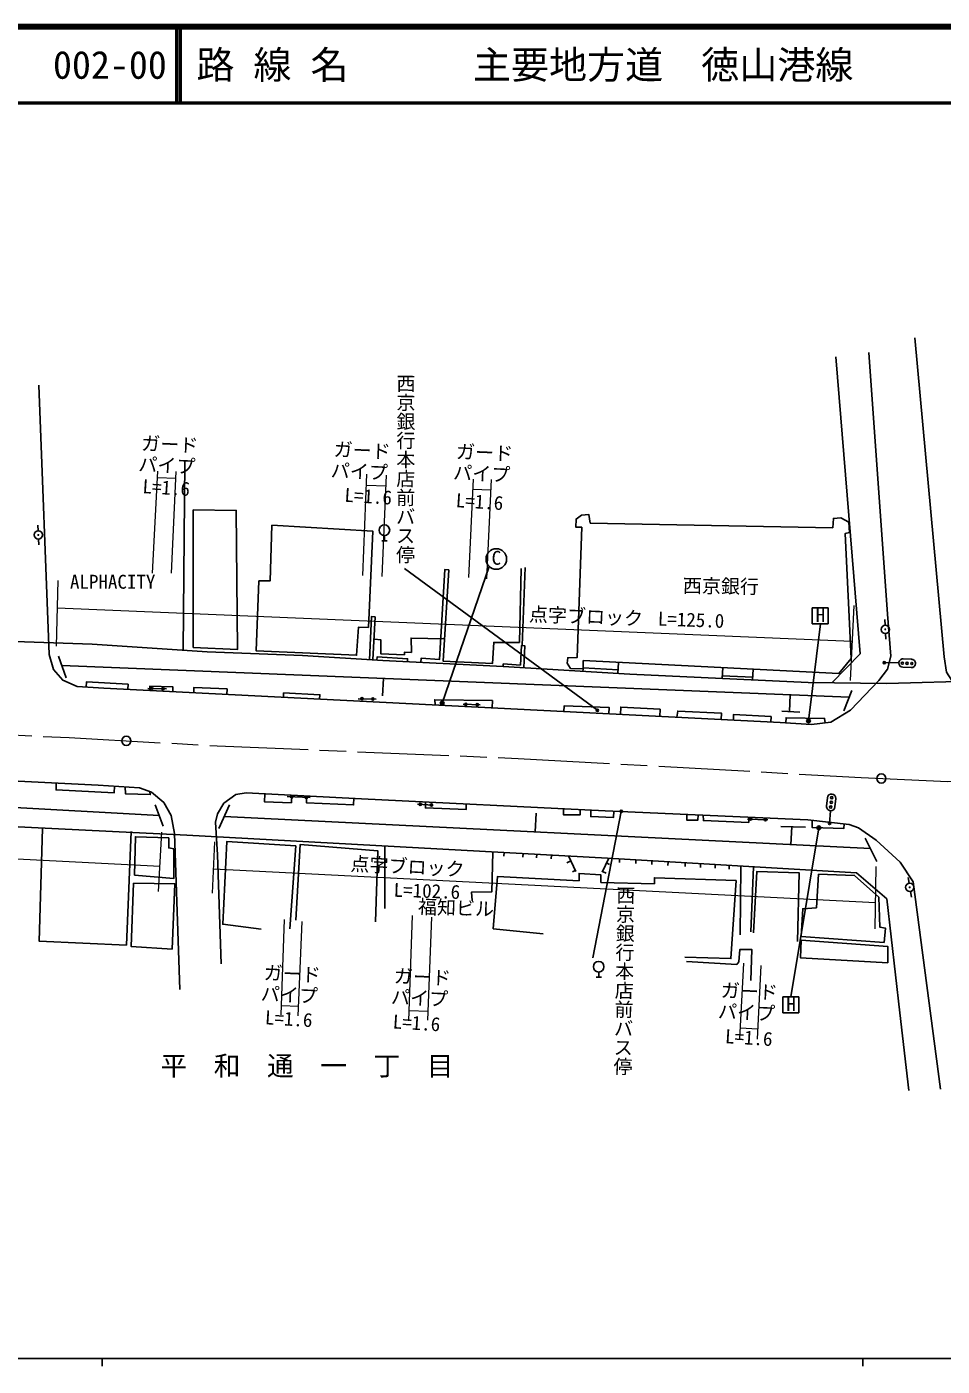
# Model space of a CAD drawing. Units: millimetres at full size, sheet at 1:1000; details may follow other scales. Extents: x 40000 to 680000, y 20000 to 380000.
# Drawn here: x 158076 to 278418, y 204000 to 380000 of the extents above; entities that cross this region are included whole.
import ezdxf
from ezdxf.enums import TextEntityAlignment as Align

# ---------------------------------------------------------------- set-up
doc = ezdxf.new("R2010")
doc.units = ezdxf.units.MM
doc.header["$LTSCALE"] = 1000
doc.linetypes.add('CHAIN', pattern=[18.5, 12, -1.5, 3.5, -1.5])
for name, color, linetype, lineweight in [('M-BGD', 7, 'Continuous', 25), ('M-BGD-EXST', 7, 'Continuous', 25), ('M-BMK', 2, 'CHAIN', 13), ('M-BMK-SRVR', 3, 'Continuous', 25), ('M-STR-HTXT', 7, 'Continuous', 13), ('M-STR-STRC', 7, 'Continuous', 25), ('M-TTL', 2, 'Continuous', 140), ('M-TTL-BAND', 7, 'Continuous', 25), ('M-TTL-LINE', 7, 'Continuous', 50)]:
    doc.layers.add(name, color=color, linetype=linetype, lineweight=lineweight)
doc.layers.add('M-BMK-HTXT', color=7, linetype='Continuous')
doc.layers.add('M-TTL-TXT', color=7, linetype='Continuous')
doc.styles.add('@ＭＳ ゴシック', font='')
doc.styles.add('ＭＳ ゴシック', font='')
doc.styles.get('@ＭＳ ゴシック').set_extended_font_data('@MS Gothic')
doc.styles.get('ＭＳ ゴシック').set_extended_font_data('MS Gothic')

msp = doc.modelspace()

# ---------------------------------------------------------------- hatches: boundary and pattern name
at = {"layer": 'M-BGD'}
h = msp.add_hatch(color=256, dxfattribs=at)
edge = h.paths.add_edge_path()
edge.add_ellipse((159599, 313228), major_axis=(27.1, -42), ratio=1, start_angle=149.93851, end_angle=-30.06149)
h = msp.add_hatch(color=256, dxfattribs=at)
edge = h.paths.add_edge_path()
edge.add_ellipse((270936, 300819), major_axis=(27.1, -42), ratio=1, start_angle=150.86014, end_angle=-29.13986)
msp.add_hatch(color=256, dxfattribs=at).paths.add_polyline_path([(274137, 266974, 0.41421), (274096, 266916, 0.41421)])
at = {"layer": 'M-BGD-EXST'}
for points in [[(212926, 291120, 1), (212426, 291120, 0.41421), (212676, 290870, 0.41421)], [(261082, 288797, 1), (260582, 288797, 0.41421), (260832, 288547, 0.41421)], [(262460, 274753, 1), (261960, 274753, 0.41421), (262210, 274503, 0.41421)]]:
    msp.add_hatch(color=256, dxfattribs=at).paths.add_polyline_path(points)

# ---------------------------------------------------------------- linework, layer by layer
at = {"layer": 'M-BGD'}
for p, q in [((178847, 322843), (178651, 298091)), ((159572, 313778), (159536, 314527)), ((159625, 312679), (159662, 311930)), ((205090, 312448), (204740, 312448)), ((205090, 313148), (205090, 312448)), ((205090, 312448), (205440, 312448)), ((233084, 290200), (207730, 308817)), ((223197, 298689), (223615, 308963)), ((203589, 296798), (203868, 302481)), ((270901, 301368), (270853, 302117)), ((270972, 300270), (271020, 299522)), ((231215, 295757), (235818, 295524)), ((235792, 295010), (235866, 296488)), ((249484, 294348), (249557, 295796)), ((231211, 295618), (231191, 295297)), ((249503, 294736), (253512, 294533)), ((253493, 294162), (253565, 295594)), ((173984, 293073), (176457, 292994)), ((201652, 291713), (203985, 291652)), ((215437, 290986), (217691, 290919)), ((192308, 278848), (195311, 278725)), ((209452, 277850), (211506, 277733)), ((236221, 276897), (232496, 257648)), ((252815, 275903), (255477, 275810)), ((205145, 264161), (205145, 272312)), ((220796, 271015), (220823, 271512)), ((223289, 270879), (223316, 271376)), ((225086, 270780), (225113, 271278)), ((227016, 270675), (227043, 271172)), ((229273, 271051), (230232, 268987)), ((229063, 270163), (229575, 270401)), ((233718, 268907), (234575, 270760)), ((234672, 269921), (234291, 270146)), ((235985, 270177), (236012, 270674)), ((238128, 270049), (238155, 270546)), ((240239, 269923), (240266, 270420)), ((242365, 269796), (242392, 270294)), ((244618, 269662), (244645, 270159)), ((246628, 269542), (246655, 270039)), ((248560, 269426), (248587, 269924)), ((250402, 269316), (250429, 269814)), ((251841, 260697), (251943, 269632)), ((253240, 261072), (253616, 269632)), ((229797, 268961), (230165, 269133)), ((234241, 268795), (233768, 269014)), ((274052, 267467), (273925, 268206)), ((274239, 266383), (274367, 265644)), ((233256, 255799), (233256, 255099)), ((233256, 255099), (232906, 255099)), ((233256, 255099), (233606, 255099))]:
    msp.add_line(p, q, dxfattribs=at)
for points in [[(274814, 339118), (278691, 297217), (278989, 295212), (280456, 292882), (282592, 291033), (284696, 289442), (287141, 288647), (289899, 288647), (300443, 290233), (341773, 295657), (368335, 299170), (376847, 300366), (377420, 301109), (377526, 302551), (376952, 306534)], [(159677, 332894), (161006, 297507), (161583, 295535), (162810, 294136), (164701, 293302), (168212, 293105), (257117, 288579), (261235, 288308), (263792, 288635), (266339, 290211), (270086, 294119), (271219, 295597), (271680, 297291), (271212, 302830), (268751, 337191)], [(263913, 293785), (267634, 297615), (264431, 336641)], [(209879, 296474), (209905, 297020), (212348, 296875), (213016, 308681), (213576, 308646)], [(213576, 308646), (212816, 296631), (219293, 296321), (219471, 299114), (222843, 299114), (223065, 308823)], [(103322, 302328), (110826, 301400), (146301, 299569), (166667, 298875), (181797, 297885), (194314, 297392), (204891, 296715), (220713, 295951), (237344, 294913), (260816, 293821), (271142, 293701), (283521, 294062), (286609, 294174)], [(203109, 296829), (203390, 302506), (203868, 302483)], [(203804, 299527), (204638, 299445), (204638, 297601), (207728, 297478), (207728, 297806), (208630, 297792), (208603, 299677), (213003, 299590)], [(220713, 295951), (220721, 296283), (222966, 296132), (223095, 298695), (223531, 298668), (223398, 295784)], [(204110, 296765), (204125, 297198), (208146, 296951), (208127, 296559)], [(165894, 293235), (165909, 293909), (171396, 293608), (171362, 292945)], [(174246, 292798), (174274, 293378), (177290, 293263), (177258, 292645)], [(180035, 292503), (180022, 293177), (184417, 292991), (184381, 292282)], [(191844, 291902), (191831, 292481), (196604, 292233), (196575, 291661)], [(211750, 290888), (211714, 291576), (219293, 291459), (219245, 290507)], [(228690, 290026), (228731, 290792), (234618, 290562), (234575, 289726)], [(236134, 289647), (236151, 290600), (241330, 290314), (241283, 289385)], [(243533, 289270), (243649, 290084), (249402, 289817), (249359, 288974)], [(250995, 288890), (250992, 289645), (255923, 289359), (255887, 288641)], [(257840, 288531), (257898, 289206), (262943, 289110), (263017, 288536)], [(71524, 281735), (88130, 279068), (97754, 278368), (112499, 277173), (133816, 276002), (179106, 273791), (234409, 270770), (267147, 268816), (271128, 265393), (272845, 250413), (274049, 240240)], [(178188, 253491), (177510, 274003), (177058, 276380), (176106, 278069), (174494, 279409), (172901, 279992), (167459, 280336), (112218, 283102), (110318, 282635), (108384, 281373), (106745, 279692), (105569, 278427), (104075, 276556), (103333, 274334), (103914, 243949)], [(161948, 280612), (161932, 279726), (169577, 279363), (169630, 280198)], [(171019, 280111), (171057, 279189), (174307, 279102), (174245, 279500)], [(278203, 240423), (274592, 267645), (272891, 270214), (269727, 273140), (267394, 274721), (266207, 275195), (260735, 275797), (234103, 276992), (202071, 278575), (186933, 279350), (185574, 279116), (183981, 277968), (183137, 276563), (182903, 275509), (183158, 271190), (183621, 256863)], [(189384, 279224), (189325, 278181), (192867, 278034), (192918, 279044)], [(194842, 278945), (194840, 278034), (201041, 277751), (201086, 278626)], [(210505, 278158), (210470, 277366), (215822, 277151), (215859, 277894)], [(228652, 277261), (228650, 276432), (230808, 276432), (230843, 277153)], [(232212, 277085), (232207, 276227), (235212, 276112), (235249, 276940)], [(244844, 276510), (244824, 275764), (246287, 275735), (246319, 276444)], [(247003, 276413), (247019, 275689), (252975, 275464), (253005, 276144)], [(160141, 274653), (159684, 259870), (171184, 259330), (171784, 274246)], [(261332, 275731), (261337, 274773), (265496, 274677), (265510, 275272)], [(188883, 261443), (183839, 262065), (184396, 272966), (193437, 272376), (192650, 261476)], [(193441, 262611), (194015, 272548), (204218, 271736), (203931, 262376)], [(219329, 271524), (219209, 266321), (216560, 266291), (216621, 265208)], [(225954, 260812), (219393, 261474), (219965, 268361), (230679, 267790), (230679, 268752), (233539, 268572), (233546, 267581), (240588, 267401), (240588, 268183), (251311, 267820), (250649, 257557), (244600, 257768)], [(253603, 260924), (254057, 269012), (259597, 268842), (259374, 259802)], [(244780, 257166), (251401, 256775), (251702, 257136), (251823, 258760), (253388, 258760), (253267, 254700)]]:
    msp.add_lwpolyline(points, dxfattribs=at)
for points in [[(179950, 316526), (179950, 298445), (185786, 298195), (185620, 316443)], [(232122, 314792), (231983, 315893), (231007, 315842), (230288, 315303), (230262, 314250), (231033, 314250), (230415, 297107), (229182, 297081), (229105, 296388), (229567, 295669), (231211, 295618), (231237, 296722), (264840, 295024), (266433, 297001), (265639, 313417), (266225, 313547), (266132, 314925), (265103, 315462), (264122, 315392), (264029, 314178)], [(190289, 314526), (190062, 307177), (188599, 307177), (188212, 298019), (201430, 297415), (201688, 301113), (202979, 301070), (203581, 313710)], [(176754, 273413), (172363, 273579), (172257, 268540), (177429, 268103), (177393, 271970), (176731, 272112)], [(261907, 264212), (260088, 264109), (259889, 260452), (270767, 259681), (270966, 261546), (270219, 261671), (270070, 265626), (266908, 268487), (262154, 268636)], [(172126, 267478), (171808, 259135), (177179, 258817), (177530, 267394)], [(259887, 259981), (259786, 257679), (271259, 257007), (271280, 259146)]]:
    msp.add_lwpolyline(points, close=True, dxfattribs=at)
for centre, radius in [((159599, 313228), 550), ((205090, 313848), 700), ((159599, 313228), 50), ((270936, 300819), 550), ((270936, 300819), 50), ((174492, 293056), 150), ((175991, 293009), 150), ((202134, 291700), 150), ((203565, 291663), 150), ((215793, 290975), 150), ((217298, 290930), 150), ((233084, 290200), 150), ((192907, 278824), 150), ((194842, 278745), 150), ((209801, 277830), 150), ((211276, 277746), 150), ((236221, 276897), 150), ((253228, 275888), 150), ((255166, 275821), 150), ((274146, 266925), 550), ((274146, 266925), 50), ((233256, 256499), 700)]:
    msp.add_circle(centre, radius, dxfattribs=at)
at = {"layer": 'M-BGD-EXST'}
for p, q in [((212676, 291120), (218880, 309080)), ((263432, 303654), (261332, 303654)), ((261332, 303654), (261332, 301554)), ((263432, 301554), (263432, 303654)), ((260832, 288797), (262405, 301554)), ((261332, 301554), (263432, 301554)), ((262210, 274753), (258524, 252523)), ((259579, 252523), (257479, 252523)), ((257479, 252523), (257479, 250423)), ((259579, 250423), (259579, 252523)), ((257479, 250423), (259579, 250423))]:
    msp.add_line(p, q, dxfattribs=at)
for centre, radius in [((219802, 310066), 1350), ((212676, 291120), 250), ((260832, 288797), 250), ((262210, 274753), 250)]:
    msp.add_circle(centre, radius, dxfattribs=at)
at = {"layer": 'M-BMK'}
msp.add_lwpolyline([(73453, 293830), (77777, 293050), (86195, 291607), (90742, 290879), (96213, 290179), (101146, 289894), (110122, 289360), (123299, 288618), (163650, 286592), (183088, 285523), (222678, 283864), (267769, 281354), (279153, 280821), (280804, 280923), (283521, 281202), (287660, 281659), (307227, 284403), (359685, 291557), (387502, 295390)], dxfattribs=at)
at = {"layer": 'M-BMK-SRVR'}
for centre in [(171164, 286179), (270426, 281230)]:
    msp.add_circle(centre, 600, dxfattribs=at)
at = {"layer": 'M-STR-HTXT'}
for p, q in [((174605, 308195), (175302, 321602)), ((175259, 320792), (177668, 320702)), ((177090, 308210), (177708, 321570)), ((202250, 307886), (202773, 321234)), ((204810, 307749), (205382, 321075)), ((216172, 307625), (216793, 320541)), ((218539, 307470), (219160, 320502)), ((202716, 319775), (205322, 319678)), ((216731, 319255), (219096, 319168)), ((162166, 307228), (161958, 298634)), ((162079, 303665), (266548, 299252)), ((266779, 303969), (266296, 294123)), ((106766, 273232), (175594, 269717)), ((175405, 266381), (175845, 274170)), ((182472, 266166), (182802, 272912)), ((182628, 269358), (269646, 264914)), ((269590, 261490), (269723, 269665)), ((191497, 250153), (191962, 262702)), ((193755, 250060), (194293, 262453)), ((208316, 249385), (208798, 263245)), ((210800, 249459), (211319, 263023)), ((251815, 247001), (252359, 256957)), ((254554, 256654), (254087, 246967)), ((191543, 251391), (193809, 251304)), ((208363, 250747), (210846, 250652)), ((251894, 248445), (254153, 248336))]:
    msp.add_line(p, q, dxfattribs=at)
at = {"layer": 'M-STR-STRC'}
for p, q in [((162259, 297302), (163263, 294450)), ((266193, 291908), (162695, 296066)), ((272702, 296404), (270792, 296447)), ((274331, 295796), (273232, 295835)), ((273271, 296934), (274371, 296895)), ((204858, 292095), (204949, 294368)), ((258353, 290016), (258442, 292219)), ((265496, 290114), (266536, 292793)), ((257326, 290072), (259679, 289943)), ((108099, 280099), (175490, 276375)), ((263223, 277595), (263332, 278690)), ((264427, 278580), (264317, 277486)), ((174963, 277784), (176018, 274965)), ((183331, 274666), (184746, 277773)), ((225025, 276687), (224903, 274212)), ((263715, 276993), (263618, 275318)), ((184038, 276219), (268979, 272046)), ((257192, 274916), (260427, 274823)), ((258638, 274874), (258524, 272560)), ((268296, 273403), (269839, 270339))]:
    msp.add_line(p, q, dxfattribs=at)
for centre in [(270792, 296447), (273186, 296381), (273805, 296359), (274425, 296337), (263831, 278091), (263893, 278708), (263769, 277474), (263618, 275318)]:
    msp.add_circle(centre, 150, dxfattribs=at)
for centre, start, end in [((273252, 296385), 87.9557, 177.9557), ((273252, 296385), 177.9557, 267.9557), ((274351, 296346), 267.9557, 357.9557), ((274351, 296346), 357.9557, 87.9557), ((263879, 278635), 84.28631, 174.28631), ((263879, 278635), 354.28631, 84.28631), ((263770, 277540), 174.28631, 264.28631), ((263770, 277540), 264.28631, 354.28631)]:
    msp.add_arc(centre, 550, start, end, dxfattribs=at)
at = {"layer": 'M-TTL'}
msp.add_line((680000, 380000), (40000, 380000), dxfattribs=at)
at = {"layer": 'M-TTL-BAND'}
for p, q in [((40000, 205000), (579000, 205000)), ((168000, 205000), (168000, 204000)), ((268000, 205000), (268000, 204000))]:
    msp.add_line(p, q, dxfattribs=at)
at = {"layer": 'M-TTL-LINE'}
for p, q in [((177750, 380000), (177750, 370000)), ((178250, 380000), (178250, 370000)), ((40000, 370000), (680000, 370000))]:
    msp.add_line(p, q, dxfattribs=at)

# ---------------------------------------------------------------- texts
at = {"layer": 'M-BGD-EXST', "style": 'ＭＳ ゴシック'}
msp.add_text('C', height=1833, rotation=358.508, dxfattribs=at).set_placement((219147, 308773), align=Align.BOTTOM_LEFT)
for p in [(261785, 301246), (257931, 250115)]:
    msp.add_text('H', height=1833, dxfattribs=at).set_placement(p, align=Align.BOTTOM_LEFT)
at = {"layer": 'M-BMK-HTXT'}
for s, rotation, style, p in [('西京銀行本店前バス停', 269.833, '@ＭＳ ゴシック', (206437, 334405)), ('西京銀行', 359.182, 'ＭＳ ゴシック', (244309, 305110)), ('西京銀行本店前バス停', 269.043, '@ＭＳ ゴシック', (235352, 267175)), ('福知ビル', 358.091, 'ＭＳ ゴシック', (209459, 262935))]:
    msp.add_text(s, height=1833, rotation=rotation, dxfattribs=dict(at, style=style)).set_placement(p, align=Align.BOTTOM_LEFT)
at = {"layer": 'M-BMK-HTXT', "style": 'ＭＳ ゴシック'}
for s, height, p in [('ALPHACITY', 1833, (163757, 305611)), ('平\u3000和\u3000通\u3000一\u3000丁\u3000目', 2566, (175662, 241413))]:
    msp.add_text(s, height=height, dxfattribs=at).set_placement(p, align=Align.BOTTOM_LEFT)
at = {"layer": 'M-STR-HTXT', "style": 'ＭＳ ゴシック'}
for s, rotation, p in [('ガード', 357.585, (173070, 323830)), ('ガード', 357.585, (198359, 323033)), ('ガード', 357.585, (214454, 322747)), ('パイプ', 357.571, (172689, 321066)), ('パイプ', 357.571, (197978, 320269)), ('パイプ', 357.571, (214072, 319983)), ('L=1.6', 356.386, (173216, 318182)), ('L=1.6', 356.386, (199767, 317050)), ('L=1.6', 356.386, (214399, 316335)), ('点字ブロック', 357.751, (224041, 301365)), ('L=125.0', 357.917, (240986, 300775)), ('点字ブロック', 357.055, (200564, 268589)), ('L=102.6', 358.033, (206268, 265143)), ('ガード', 357.585, (189165, 254263)), ('ガード', 357.585, (206285, 253844)), ('パイプ', 357.571, (188784, 251499)), ('パイプ', 357.571, (205904, 251080)), ('ガード', 357.585, (249266, 251955)), ('パイプ', 357.571, (248884, 249191)), ('L=1.6', 356.386, (189314, 248389)), ('L=1.6', 356.386, (206115, 247842)), ('L=1.6', 356.386, (249796, 245905))]:
    msp.add_text(s, height=1833, rotation=rotation, dxfattribs=at).set_placement(p, align=Align.BOTTOM_LEFT)
at = {"layer": 'M-TTL-TXT', "style": 'ＭＳ ゴシック'}
for s, p in [('002-00', (161521, 375000)), ('路 線 名', (180380, 375000)), ('主要地方道\u3000徳山港線', (216734, 375000))]:
    msp.add_text(s, height=3666, dxfattribs=at).set_placement(p, align=Align.MIDDLE_LEFT)

doc.saveas('drawing.dxf')
